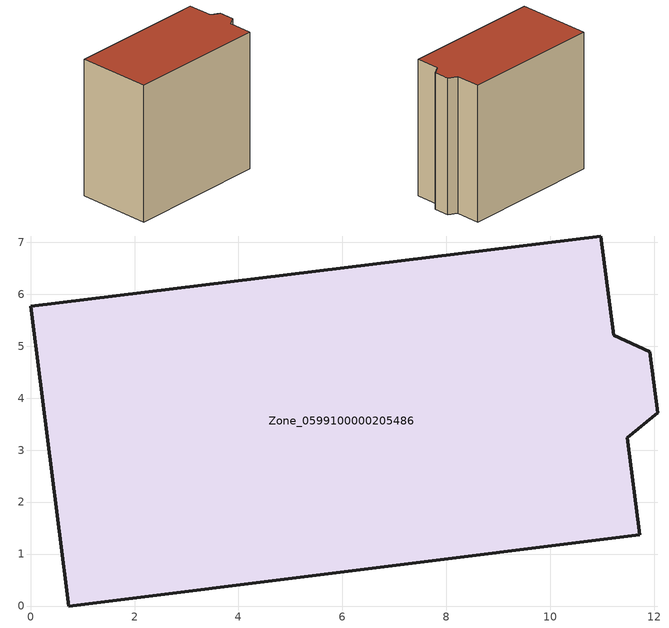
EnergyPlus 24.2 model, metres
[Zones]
Zone_0599100000205486
 floor ground (C_G): 0,5.77 10.97,7.12 11.22,5.21 11.91,4.89 12.07,3.72 11.48,3.24 11.72,1.37 0.73,0 z0
 wall outside (C_F): 0.73,0 11.72,1.37 11.48,3.24 12.07,3.72 11.91,4.89 11.22,5.21 10.97,7.12 0,5.77 0.73,0 z0:11.03
 roof outside (C_R): 10.97,7.12 0,5.77 0.73,0 11.72,1.37 11.48,3.24 12.07,3.72 11.91,4.89 11.22,5.21 z11.03
[BUILDING]
Pand.0599100000205486: North Axis=0; Terrain=City; Loads Convergence Tolerance Value=0.04; Temperature Convergence Tolerance Value=0.4; Solar Distribution=FullExterior; Maximum Number of Warmup Days=25; Minimum Number of Warmup Days=1
[Site:Location]
Rotterdam.The.Hague.AP_ZH_NLD Design_Conditions: Latitude=51.96; Longitude=4.45; Time Zone=1; Elevation=-4.5
[SITE:GROUNDTEMPERATURE:BUILDINGSURFACE]
18, 18, 18, 18, 18, 18, 18, 18, 18, 18, 18, 18
[MATERIAL] Thermal Absorptance=0.9; Solar Absorptance=0.7; Visible Absorptance=0.7
Name | Roughness | Thickness | Conductivity | Density | Specific Heat
G.TI.1946 | MediumSmooth | 0.15 | 1 | 540 | 1210
F.TI.1946 | Rough | 0.3 | 0.857143 | 1920 | 840
R.TI.1946 | MediumRough | 0.2 | 0.1 | 1500 | 1000
[CONSTRUCTION]
C_G: G.TI.1946
C_F: F.TI.1946
C_R: R.TI.1946
[ZONE]
Zone_0599100000205486: Type=1; Multiplier=1; Ceiling Height=Autocalculate; Volume=Autocalculate; Floor Area=autocalculate; Part of Total Floor Area=Yes
[ZONEINFILTRATION:DESIGNFLOWRATE]
Infil_Zone_0599100000205486: Zone or ZoneList or Space or SpaceList=Zone_0599100000205486; Schedule=AlwaysOn; Design Flow Rate Calculation Method=Flow/Area; Flow Rate per Floor Area=0.003; Constant Term Coefficient=1; Temperature Term Coefficient=0; Velocity Term Coefficient=0; Velocity Squared Term Coefficient=0
[HVACTEMPLATE:ZONE:IDEALLOADSAIRSYSTEM]
Zone_0599100000205486: Maximum Heating Supply Air Temperature=50; Minimum Cooling Supply Air Temperature=13; Maximum Heating Supply Air Humidity Ratio=0.0156; Minimum Cooling Supply Air Humidity Ratio=0.0077; Heating Limit=NoLimit; Cooling Limit=NoLimit; Dehumidification Control Type=ConstantSensibleHeatRatio; Cooling Sensible Heat Ratio=0.7; Dehumidification Setpoint=60; Humidification Control Type=None; Humidification Setpoint=30; Outdoor Air Method=None; Outdoor Air Flow Rate per Person=0.00944; Outdoor Air Flow Rate per Zone Floor Area=0; Outdoor Air Flow Rate per Zone=0; Demand Controlled Ventilation Type=None; Outdoor Air Economizer Type=NoEconomizer; Heat Recovery Type=None; Sensible Heat Recovery Effectiveness=0.7; Latent Heat Recovery Effectiveness=0.65
[ZONECONTROL:THERMOSTAT]
ThermostatControl_Zone_0599100000205486: Zone or ZoneList=Zone_0599100000205486; Control Type Schedule=DualSetpointControlType; Control 1=Thermostat_Zone_0599100000205486; Temperature Difference Between Cutout And Setpoint=0
[THERMOSTATSETPOINT:DUALSETPOINT]
Thermostat_Zone_0599100000205486: Heating Setpoint Temperature Schedule=HeatingSetpoint_Zone_0599100000205486; Cooling Setpoint Temperature Schedule=CoolingSetpoint_Zone_0599100000205486
[SCHEDULE:COMPACT]
HeatingSetpoint_Zone_0599100000205486: Through: 12/31, For: AllDays, Until: 24:00, 21
CoolingSetpoint_Zone_0599100000205486: Through: 12/31, For: AllDays, Until: 24:00, 24
DualSetpointControlType: Through: 12/31, For: AllDays, Until: 24:00, 4
AlwaysOn: Through: 12/31, For: AllDays, Until: 24:00, 1
